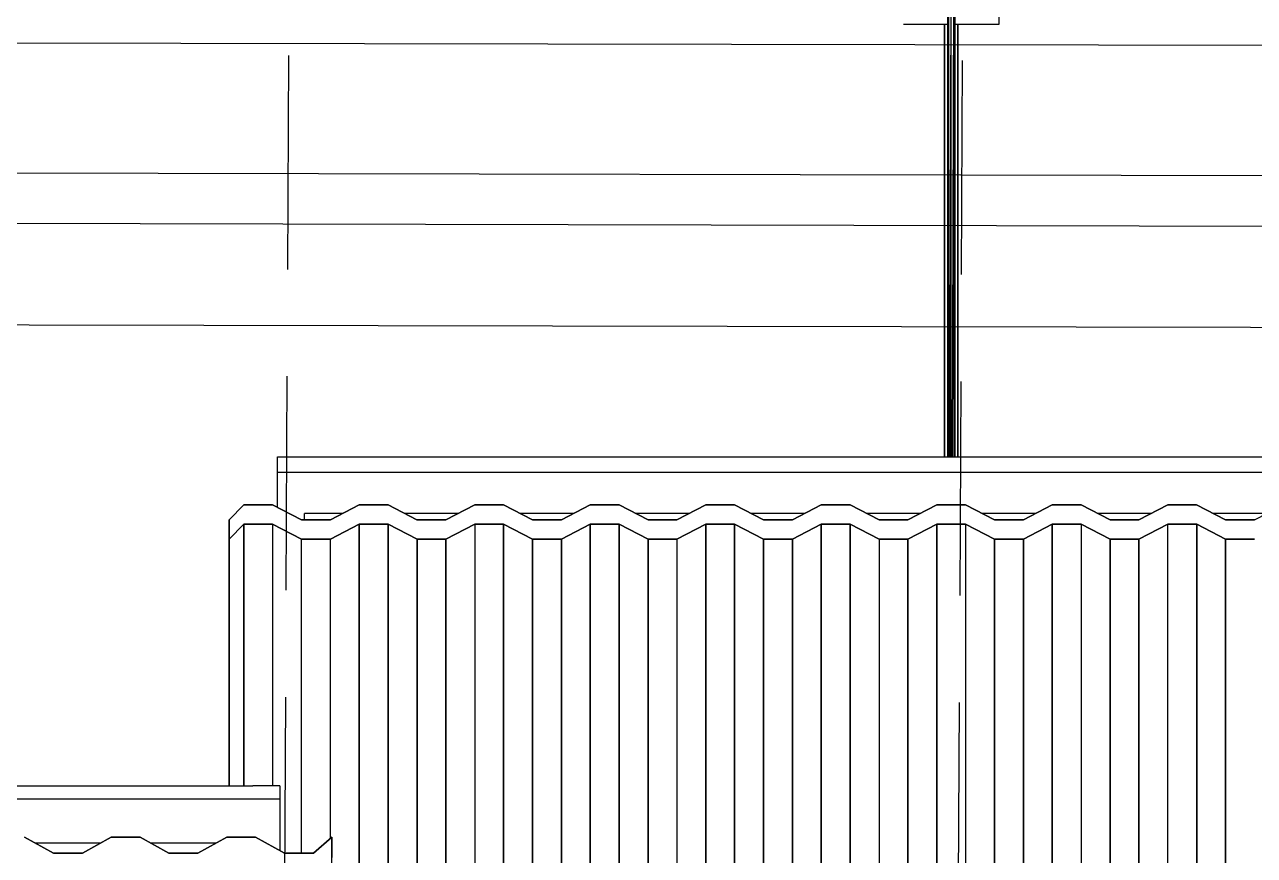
# Model space of a CAD drawing. Header units: millimetres. Extents: x -4997 to -4876, y -8737 to -8661.
# Drawn here: x -4914.906 to -4911.256, y -8696.584 to -8694.118 of the extents above; entities that cross this region are included whole.
import ezdxf

# ---------------------------------------------------------------- set-up
doc = ezdxf.new("R2010")
doc.units = ezdxf.units.MM
doc.header["$LTSCALE"] = 0.1
doc.linetypes.add('HIDDEN', pattern=[9.525, 6.35, -3.175])
for name, color, linetype in [('cobertura nova', 4, 'Continuous'), ('hachuras cobertura', 251, 'Continuous'), ('imagem', 7, 'Continuous'), ('layout cobertura', 251, 'Continuous'), ('visto', 9, 'Continuous')]:
    doc.layers.add(name, color=color, linetype=linetype)
picture_1 = doc.add_image_def('image1.jpg', size_in_pixel=(1920, 1080))

msp = doc.modelspace()

# ---------------------------------------------------------------- linework, layer by layer
at = {"layer": 'cobertura nova'}
for p, q in [((-4912.1669, -8693.8798), (-4912.1669, -8695.401)), ((-4912.146, -8695.401), (-4912.1444, -8693.8798)), ((-4912.1444, -8695.401), (-4912.1444, -8693.8798)), ((-4912.1636, -8693.9104), (-4912.1652, -8695.401)), ((-4912.1636, -8693.9104), (-4912.1636, -8695.401)), ((-4912.1595, -8695.401), (-4912.1557, -8693.9104)), ((-4912.1556, -8695.401), (-4912.1556, -8693.9104)), ((-4912.1516, -8695.401), (-4912.1477, -8693.9104)), ((-4912.1477, -8693.9104), (-4912.1477, -8695.401)), ((-4912.0143, -8694.0935), (-4912.0143, -8694.1182)), ((-4912.2553, -8694.1182), (-4912.2971, -8694.1182)), ((-4912.1755, -8694.1182), (-4912.2553, -8694.1182)), ((-4912.1669, -8694.1182), (-4912.1755, -8694.1182)), ((-4912.1755, -8695.401), (-4912.1755, -8694.1182)), ((-4912.1755, -8695.401), (-4912.1755, -8694.1182)), ((-4912.1755, -8694.1182), (-4912.1755, -8695.401)), ((-4912.1359, -8694.1182), (-4912.1444, -8694.1182)), ((-4912.1359, -8694.1182), (-4912.136, -8695.401)), ((-4912.136, -8695.401), (-4912.136, -8694.1182)), ((-4912.0562, -8694.1182), (-4912.1359, -8694.1182)), ((-4912.0143, -8694.1182), (-4912.0562, -8694.1182)), ((-4914.1557, -8695.4472), (-4914.1557, -8695.401)), ((-4914.1557, -8695.401), (-4914.0757, -8695.401)), ((-4914.0757, -8695.401), (-4910.2357, -8695.4011)), ((-4914.0757, -8695.4472), (-4914.1557, -8695.4472)), ((-4914.1557, -8695.5515), (-4914.1557, -8695.4472)), ((-4910.2357, -8695.4472), (-4914.0757, -8695.4472)), ((-4914.2558, -8695.544), (-4914.2993, -8695.5886)), ((-4914.2993, -8695.5886), (-4914.2558, -8695.544)), ((-4914.1701, -8695.544), (-4914.2558, -8695.544)), ((-4914.2558, -8695.544), (-4914.2558, -8695.544)), ((-4914.2558, -8695.544), (-4914.1701, -8695.544)), ((-4914.0844, -8695.5886), (-4914.1701, -8695.544)), ((-4914.1701, -8695.544), (-4914.1701, -8695.544)), ((-4914.1701, -8695.544), (-4914.0844, -8695.5886)), ((-4913.9624, -8695.5697), (-4914.0757, -8695.5697)), ((-4914.0757, -8695.5886), (-4914.0757, -8695.5697)), ((-4913.913, -8695.544), (-4913.9987, -8695.5886)), ((-4913.9987, -8695.5886), (-4913.913, -8695.544)), ((-4913.913, -8695.544), (-4913.913, -8695.544)), ((-4913.913, -8695.544), (-4913.8273, -8695.544)), ((-4913.8273, -8695.544), (-4913.913, -8695.544)), ((-4913.913, -8695.544), (-4913.913, -8695.544)), ((-4913.8273, -8695.544), (-4913.7416, -8695.5886)), ((-4913.8273, -8695.544), (-4913.8273, -8695.544)), ((-4913.7416, -8695.5886), (-4913.8273, -8695.544)), ((-4913.8273, -8695.544), (-4913.8273, -8695.544)), ((-4913.6196, -8695.5697), (-4913.7778, -8695.5697)), ((-4913.5701, -8695.544), (-4913.6558, -8695.5886)), ((-4913.6558, -8695.5886), (-4913.5701, -8695.544)), ((-4913.5701, -8695.544), (-4913.5701, -8695.544)), ((-4913.4844, -8695.544), (-4913.5701, -8695.544)), ((-4913.5701, -8695.544), (-4913.4844, -8695.544)), ((-4913.4844, -8695.544), (-4913.4844, -8695.544)), ((-4913.4844, -8695.544), (-4913.3987, -8695.5886)), ((-4913.3987, -8695.5886), (-4913.4844, -8695.544)), ((-4913.4844, -8695.544), (-4913.4844, -8695.544)), ((-4913.2767, -8695.5697), (-4913.435, -8695.5697)), ((-4913.313, -8695.5886), (-4913.2273, -8695.544)), ((-4913.2273, -8695.544), (-4913.313, -8695.5886)), ((-4913.2273, -8695.544), (-4913.1416, -8695.544)), ((-4913.2273, -8695.544), (-4913.2273, -8695.544)), ((-4913.1416, -8695.544), (-4913.2273, -8695.544)), ((-4913.2273, -8695.544), (-4913.2273, -8695.544)), ((-4913.1416, -8695.544), (-4913.0558, -8695.5886)), ((-4913.1416, -8695.544), (-4913.1416, -8695.544)), ((-4913.0558, -8695.5886), (-4913.1416, -8695.544)), ((-4913.1416, -8695.544), (-4913.1416, -8695.544)), ((-4912.9339, -8695.5697), (-4913.0921, -8695.5697)), ((-4912.9701, -8695.5886), (-4912.8844, -8695.544)), ((-4912.8844, -8695.544), (-4912.9701, -8695.5886)), ((-4912.8844, -8695.544), (-4912.7987, -8695.544)), ((-4912.8844, -8695.544), (-4912.8844, -8695.544)), ((-4912.7987, -8695.544), (-4912.8844, -8695.544)), ((-4912.8844, -8695.544), (-4912.8844, -8695.544)), ((-4912.7987, -8695.544), (-4912.713, -8695.5886)), ((-4912.7987, -8695.544), (-4912.7987, -8695.544)), ((-4912.713, -8695.5886), (-4912.7987, -8695.544)), ((-4912.7987, -8695.544), (-4912.7987, -8695.544)), ((-4912.591, -8695.5697), (-4912.7492, -8695.5697)), ((-4912.6273, -8695.5886), (-4912.5416, -8695.544)), ((-4912.5416, -8695.544), (-4912.6273, -8695.5886)), ((-4912.5416, -8695.544), (-4912.4558, -8695.544)), ((-4912.5416, -8695.544), (-4912.5416, -8695.544)), ((-4912.4558, -8695.544), (-4912.5416, -8695.544)), ((-4912.5416, -8695.544), (-4912.5416, -8695.544)), ((-4912.4558, -8695.544), (-4912.3701, -8695.5886)), ((-4912.4558, -8695.544), (-4912.4558, -8695.544)), ((-4912.3701, -8695.5886), (-4912.4558, -8695.544)), ((-4912.4558, -8695.544), (-4912.4558, -8695.544)), ((-4912.2482, -8695.5697), (-4912.4064, -8695.5697)), ((-4912.2844, -8695.5886), (-4912.1987, -8695.544)), ((-4912.1987, -8695.544), (-4912.2844, -8695.5886)), ((-4912.1987, -8695.544), (-4912.113, -8695.544)), ((-4912.1987, -8695.544), (-4912.1987, -8695.544)), ((-4912.113, -8695.544), (-4912.1987, -8695.544)), ((-4912.1987, -8695.544), (-4912.1987, -8695.544)), ((-4912.113, -8695.544), (-4912.0273, -8695.5886)), ((-4912.113, -8695.544), (-4912.113, -8695.544)), ((-4912.0273, -8695.5886), (-4912.113, -8695.544)), ((-4912.113, -8695.544), (-4912.113, -8695.544)), ((-4911.9053, -8695.5697), (-4912.0635, -8695.5697)), ((-4911.8558, -8695.544), (-4911.9416, -8695.5886)), ((-4911.9416, -8695.5886), (-4911.8558, -8695.544)), ((-4911.8558, -8695.544), (-4911.8558, -8695.544)), ((-4911.7701, -8695.544), (-4911.8558, -8695.544)), ((-4911.8558, -8695.544), (-4911.7701, -8695.544)), ((-4911.7701, -8695.544), (-4911.7701, -8695.544)), ((-4911.6844, -8695.5886), (-4911.7701, -8695.544)), ((-4911.7701, -8695.544), (-4911.7701, -8695.544)), ((-4911.7701, -8695.544), (-4911.6844, -8695.5886)), ((-4911.5624, -8695.5697), (-4911.7207, -8695.5697)), ((-4911.513, -8695.544), (-4911.5987, -8695.5886)), ((-4911.5987, -8695.5886), (-4911.513, -8695.544)), ((-4911.513, -8695.544), (-4911.513, -8695.544)), ((-4911.4273, -8695.544), (-4911.513, -8695.544)), ((-4911.513, -8695.544), (-4911.4273, -8695.544)), ((-4911.4273, -8695.544), (-4911.4273, -8695.544)), ((-4911.3416, -8695.5886), (-4911.4273, -8695.544)), ((-4911.4273, -8695.544), (-4911.4273, -8695.544)), ((-4911.4273, -8695.544), (-4911.3416, -8695.5886)), ((-4911.2196, -8695.5697), (-4911.3778, -8695.5697)), ((-4911.2558, -8695.5886), (-4911.1701, -8695.544)), ((-4914.2993, -8695.5886), (-4914.2993, -8696.3777)), ((-4914.2993, -8695.5886), (-4914.2992, -8695.6457)), ((-4914.2992, -8695.6458), (-4914.2993, -8695.5886)), ((-4914.2992, -8695.6457), (-4914.2557, -8695.6011)), ((-4914.2557, -8695.6012), (-4914.2992, -8695.6458)), ((-4914.2557, -8695.6012), (-4914.2557, -8695.6011)), ((-4914.2557, -8695.6011), (-4914.17, -8695.6011)), ((-4914.2557, -8696.3777), (-4914.2557, -8695.6012)), ((-4914.2557, -8695.6012), (-4914.2557, -8696.3777)), ((-4914.17, -8695.6012), (-4914.2557, -8695.6012)), ((-4914.17, -8695.6011), (-4914.0843, -8695.6457)), ((-4914.0843, -8695.6458), (-4914.17, -8695.6012)), ((-4913.9987, -8695.5886), (-4914.0844, -8695.5886)), ((-4914.0844, -8695.5886), (-4914.0844, -8695.5886)), ((-4914.0844, -8695.5886), (-4913.9987, -8695.5886)), ((-4913.9987, -8695.5886), (-4913.9987, -8695.5886)), ((-4913.9986, -8695.6457), (-4913.9129, -8695.6012)), ((-4913.9129, -8695.6012), (-4913.9986, -8695.6458)), ((-4913.9129, -8695.6012), (-4913.8272, -8695.6012)), ((-4913.8272, -8695.6012), (-4913.9129, -8695.6012)), ((-4913.8272, -8695.6012), (-4913.7414, -8695.6457)), ((-4913.7414, -8695.6458), (-4913.8272, -8695.6012)), ((-4913.7416, -8695.5886), (-4913.6558, -8695.5886)), ((-4913.7416, -8695.5886), (-4913.7416, -8695.5886)), ((-4913.6558, -8695.5886), (-4913.7416, -8695.5886)), ((-4913.7416, -8695.5886), (-4913.7416, -8695.5886)), ((-4913.6558, -8695.5886), (-4913.6558, -8695.5886)), ((-4913.6558, -8695.5886), (-4913.6558, -8695.5886)), ((-4913.6557, -8695.6457), (-4913.57, -8695.6012)), ((-4913.57, -8695.6012), (-4913.6557, -8695.6458)), ((-4913.57, -8695.6012), (-4913.4843, -8695.6012)), ((-4913.4843, -8695.6012), (-4913.57, -8695.6012)), ((-4913.3986, -8695.6458), (-4913.4843, -8695.6012)), ((-4913.4843, -8695.6012), (-4913.3986, -8695.6457)), ((-4913.3987, -8695.5886), (-4913.313, -8695.5886)), ((-4913.3987, -8695.5886), (-4913.3987, -8695.5886)), ((-4913.313, -8695.5886), (-4913.3987, -8695.5886)), ((-4913.3987, -8695.5886), (-4913.3987, -8695.5886)), ((-4913.313, -8695.5886), (-4913.313, -8695.5886)), ((-4913.313, -8695.5886), (-4913.313, -8695.5886)), ((-4913.2272, -8695.6012), (-4913.3129, -8695.6458)), ((-4913.3129, -8695.6457), (-4913.2272, -8695.6012)), ((-4913.1414, -8695.6012), (-4913.2272, -8695.6012)), ((-4913.2272, -8695.6012), (-4913.1414, -8695.6012)), ((-4913.0557, -8695.6458), (-4913.1414, -8695.6012)), ((-4913.1414, -8695.6012), (-4913.0557, -8695.6457)), ((-4913.0558, -8695.5886), (-4912.9701, -8695.5886)), ((-4913.0558, -8695.5886), (-4913.0558, -8695.5886)), ((-4912.9701, -8695.5886), (-4913.0558, -8695.5886)), ((-4913.0558, -8695.5886), (-4913.0558, -8695.5886)), ((-4912.9701, -8695.5886), (-4912.9701, -8695.5886)), ((-4912.9701, -8695.5886), (-4912.9701, -8695.5886)), ((-4912.97, -8695.6457), (-4912.8843, -8695.6012)), ((-4912.8843, -8695.6012), (-4912.97, -8695.6458)), ((-4912.7986, -8695.6012), (-4912.8843, -8695.6012)), ((-4912.8843, -8695.6012), (-4912.7986, -8695.6012)), ((-4912.7129, -8695.6458), (-4912.7986, -8695.6012)), ((-4912.7986, -8695.6012), (-4912.7129, -8695.6458)), ((-4912.713, -8695.5886), (-4912.6273, -8695.5886)), ((-4912.713, -8695.5886), (-4912.713, -8695.5886)), ((-4912.6273, -8695.5886), (-4912.713, -8695.5886)), ((-4912.713, -8695.5886), (-4912.713, -8695.5886)), ((-4912.6273, -8695.5886), (-4912.6273, -8695.5886)), ((-4912.6273, -8695.5886), (-4912.6273, -8695.5886)), ((-4912.5414, -8695.6012), (-4912.6272, -8695.6458)), ((-4912.6272, -8695.6458), (-4912.5414, -8695.6012)), ((-4912.4557, -8695.6012), (-4912.5414, -8695.6012)), ((-4912.5414, -8695.6012), (-4912.4557, -8695.6012)), ((-4912.4557, -8695.6012), (-4912.37, -8695.6458)), ((-4912.37, -8695.6458), (-4912.4557, -8695.6012)), ((-4912.3701, -8695.5886), (-4912.2844, -8695.5886)), ((-4912.3701, -8695.5886), (-4912.3701, -8695.5886)), ((-4912.2844, -8695.5886), (-4912.3701, -8695.5886)), ((-4912.3701, -8695.5886), (-4912.3701, -8695.5886)), ((-4912.2844, -8695.5886), (-4912.2844, -8695.5886)), ((-4912.2844, -8695.5886), (-4912.2844, -8695.5886)), ((-4912.1986, -8695.6012), (-4912.2843, -8695.6458)), ((-4912.2843, -8695.6458), (-4912.1986, -8695.6012)), ((-4912.1986, -8695.6012), (-4912.1129, -8695.6012)), ((-4912.1129, -8695.6012), (-4912.1986, -8695.6012)), ((-4912.1129, -8695.6012), (-4912.0272, -8695.6458)), ((-4912.0272, -8695.6458), (-4912.1129, -8695.6012)), ((-4912.0273, -8695.5886), (-4911.9416, -8695.5886)), ((-4912.0273, -8695.5886), (-4912.0273, -8695.5886)), ((-4911.9416, -8695.5886), (-4912.0273, -8695.5886)), ((-4912.0273, -8695.5886), (-4912.0273, -8695.5886)), ((-4911.9416, -8695.5886), (-4911.9416, -8695.5886)), ((-4911.9416, -8695.5886), (-4911.9416, -8695.5886)), ((-4911.8557, -8695.6012), (-4911.9414, -8695.6458)), ((-4911.9414, -8695.6458), (-4911.8557, -8695.6012)), ((-4911.8557, -8695.6012), (-4911.77, -8695.6012)), ((-4911.77, -8695.6012), (-4911.8557, -8695.6012)), ((-4911.77, -8695.6012), (-4911.6843, -8695.6458)), ((-4911.6843, -8695.6458), (-4911.77, -8695.6012)), ((-4911.6844, -8695.5886), (-4911.6844, -8695.5886)), ((-4911.5987, -8695.5886), (-4911.6844, -8695.5886)), ((-4911.6844, -8695.5886), (-4911.5987, -8695.5886)), ((-4911.5987, -8695.5886), (-4911.5987, -8695.5886)), ((-4911.5987, -8695.5886), (-4911.5987, -8695.5886)), ((-4911.5986, -8695.6458), (-4911.5129, -8695.6012)), ((-4911.5129, -8695.6012), (-4911.5986, -8695.6458)), ((-4911.5129, -8695.6012), (-4911.4272, -8695.6012)), ((-4911.4272, -8695.6012), (-4911.5129, -8695.6012)), ((-4911.3414, -8695.6458), (-4911.4272, -8695.6012)), ((-4911.4272, -8695.6012), (-4911.3414, -8695.6458)), ((-4911.3416, -8695.5886), (-4911.3416, -8695.5886)), ((-4911.2558, -8695.5886), (-4911.3416, -8695.5886)), ((-4911.3416, -8695.5886), (-4911.2558, -8695.5886)), ((-4911.2558, -8695.5886), (-4911.2558, -8695.5886)), ((-4914.2992, -8695.6457), (-4914.2992, -8695.6458)), ((-4914.2992, -8695.6458), (-4914.2992, -8696.3777)), ((-4914.2992, -8696.3777), (-4914.2992, -8695.6458)), ((-4914.0843, -8695.6457), (-4913.9986, -8695.6457)), ((-4913.9986, -8695.6458), (-4914.0843, -8695.6458)), ((-4913.7414, -8695.6457), (-4913.6557, -8695.6457)), ((-4913.6557, -8695.6458), (-4913.7414, -8695.6458)), ((-4913.3986, -8695.6457), (-4913.3129, -8695.6457)), ((-4913.3129, -8695.6458), (-4913.3986, -8695.6458)), ((-4913.0557, -8695.6457), (-4912.97, -8695.6457)), ((-4912.97, -8695.6458), (-4913.0557, -8695.6458)), ((-4912.6272, -8695.6458), (-4912.7129, -8695.6458)), ((-4912.7129, -8695.6458), (-4912.6272, -8695.6458)), ((-4912.37, -8695.6458), (-4912.2843, -8695.6458)), ((-4912.2843, -8695.6458), (-4912.37, -8695.6458)), ((-4911.9414, -8695.6458), (-4912.0272, -8695.6458)), ((-4912.0272, -8695.6458), (-4911.9414, -8695.6458)), ((-4911.5986, -8695.6458), (-4911.6843, -8695.6458)), ((-4911.6843, -8695.6458), (-4911.5986, -8695.6458)), ((-4911.3414, -8695.6458), (-4911.2557, -8695.6458)), ((-4911.2557, -8695.6458), (-4911.3414, -8695.6458)), ((-4918.0691, -8696.3777), (-4914.2291, -8696.3777)), ((-4914.1491, -8696.3777), (-4914.2291, -8696.3777)), ((-4914.1491, -8696.3777), (-4914.1491, -8696.4172)), ((-4914.2291, -8696.4172), (-4918.0691, -8696.4171)), ((-4914.1491, -8696.4172), (-4914.2291, -8696.4172)), ((-4914.1491, -8696.4172), (-4914.1491, -8696.5696)), ((-4914.9063, -8696.53), (-4914.8205, -8696.5775)), ((-4914.8205, -8696.5775), (-4914.9063, -8696.53)), ((-4914.9063, -8696.53), (-4914.9063, -8696.53)), ((-4914.681, -8696.5477), (-4914.8744, -8696.5477)), ((-4914.7348, -8696.5775), (-4914.6491, -8696.53)), ((-4914.6491, -8696.53), (-4914.7348, -8696.5775)), ((-4914.6491, -8696.53), (-4914.5634, -8696.53)), ((-4914.6491, -8696.53), (-4914.6491, -8696.53)), ((-4914.5634, -8696.53), (-4914.6491, -8696.53)), ((-4914.6491, -8696.53), (-4914.6491, -8696.53)), ((-4914.5634, -8696.53), (-4914.4777, -8696.5775)), ((-4914.4777, -8696.5775), (-4914.5634, -8696.53)), ((-4914.5634, -8696.53), (-4914.5634, -8696.53)), ((-4914.5634, -8696.53), (-4914.5634, -8696.53)), ((-4914.3382, -8696.5477), (-4914.5315, -8696.5477)), ((-4914.392, -8696.5775), (-4914.3063, -8696.53)), ((-4914.3063, -8696.53), (-4914.392, -8696.5775)), ((-4914.3063, -8696.53), (-4914.2205, -8696.53)), ((-4914.3063, -8696.53), (-4914.3063, -8696.53)), ((-4914.2205, -8696.53), (-4914.3063, -8696.53)), ((-4914.2205, -8696.53), (-4914.1348, -8696.5775)), ((-4914.2205, -8696.53), (-4914.2205, -8696.53)), ((-4914.1348, -8696.5775), (-4914.2205, -8696.53)), ((-4913.9938, -8696.53), (-4914.0491, -8696.5775)), ((-4914.0491, -8696.5775), (-4913.9938, -8696.53)), ((-4913.9938, -8696.53), (-4913.9939, -8696.5909)), ((-4913.9938, -8700.5118), (-4913.9938, -8696.53)), ((-4914.8205, -8696.5775), (-4914.7348, -8696.5775)), ((-4914.8205, -8696.5775), (-4914.8205, -8696.5775)), ((-4914.7348, -8696.5775), (-4914.8205, -8696.5775)), ((-4914.7348, -8696.5775), (-4914.7348, -8696.5775)), ((-4914.7348, -8696.5775), (-4914.7348, -8696.5775)), ((-4914.4777, -8696.5775), (-4914.392, -8696.5775)), ((-4914.4777, -8696.5775), (-4914.4777, -8696.5775)), ((-4914.392, -8696.5775), (-4914.4777, -8696.5775)), ((-4914.392, -8696.5775), (-4914.392, -8696.5775)), ((-4914.392, -8696.5775), (-4914.392, -8696.5775)), ((-4914.1348, -8696.5775), (-4914.0491, -8696.5775)), ((-4914.1348, -8696.5775), (-4914.1348, -8696.5775)), ((-4914.0491, -8696.5775), (-4914.1348, -8696.5775)), ((-4914.0491, -8696.5775), (-4914.0491, -8696.5775))]:
    msp.add_line(p, q, dxfattribs=at)
at = {"layer": 'hachuras cobertura'}
for p, q in [((-4914.17, -8695.6011), (-4914.17, -8696.3777)), ((-4913.9129, -8695.6012), (-4913.9129, -8700.2616)), ((-4913.9129, -8700.2616), (-4913.9129, -8695.6012)), ((-4913.8272, -8700.2616), (-4913.8272, -8695.6012)), ((-4913.8272, -8695.6012), (-4913.8272, -8700.2616)), ((-4913.57, -8695.6012), (-4913.5701, -8700.2616)), ((-4913.4843, -8695.6012), (-4913.4843, -8700.2616)), ((-4913.4843, -8700.2616), (-4913.4843, -8695.6012)), ((-4913.2272, -8695.6012), (-4913.2272, -8700.2616)), ((-4913.2272, -8700.2616), (-4913.2272, -8695.6012)), ((-4913.1414, -8695.6012), (-4913.1415, -8700.2616)), ((-4913.1415, -8700.2616), (-4913.1414, -8695.6012)), ((-4912.8843, -8695.6012), (-4912.8843, -8697.1829)), ((-4912.8843, -8697.1829), (-4912.8843, -8695.6012)), ((-4912.7986, -8695.6012), (-4912.7986, -8697.7515)), ((-4912.7986, -8697.7515), (-4912.7986, -8695.6012)), ((-4912.5414, -8695.6012), (-4912.5415, -8699.1264)), ((-4912.5415, -8699.1264), (-4912.5414, -8695.6012)), ((-4912.4558, -8699.5847), (-4912.4557, -8695.6012)), ((-4912.4557, -8695.6012), (-4912.4558, -8699.5847)), ((-4912.1986, -8700.2616), (-4912.1986, -8695.6012)), ((-4912.1986, -8695.6012), (-4912.1986, -8700.2616)), ((-4912.1129, -8695.6012), (-4912.1129, -8700.2616)), ((-4911.8558, -8699.7076), (-4911.8557, -8695.6012)), ((-4911.8557, -8695.6012), (-4911.8558, -8699.7076)), ((-4911.77, -8695.6012), (-4911.77, -8699.2494)), ((-4911.5129, -8697.8745), (-4911.5129, -8695.6012)), ((-4911.4272, -8695.6012), (-4911.4272, -8697.1829)), ((-4911.4272, -8697.1829), (-4911.4272, -8695.6012)), ((-4914.0843, -8696.5775), (-4914.0843, -8695.6457)), ((-4913.9986, -8696.5341), (-4913.9986, -8695.6457)), ((-4913.7414, -8695.6457), (-4913.7415, -8700.3062)), ((-4913.7415, -8700.3062), (-4913.7414, -8695.6457)), ((-4913.6558, -8700.3062), (-4913.6557, -8695.6457)), ((-4913.6557, -8695.6457), (-4913.6558, -8700.3062)), ((-4913.3986, -8695.6457), (-4913.3986, -8700.3062)), ((-4913.3986, -8700.3062), (-4913.3986, -8695.6457)), ((-4913.3129, -8695.6457), (-4913.3129, -8700.3062)), ((-4913.3129, -8700.3062), (-4913.3129, -8695.6457)), ((-4913.0558, -8700.3062), (-4913.0557, -8695.6457)), ((-4913.0557, -8695.6457), (-4913.0558, -8700.3062)), ((-4912.97, -8695.6457), (-4912.97, -8700.3062)), ((-4912.7129, -8695.6458), (-4912.7129, -8698.2098)), ((-4912.7129, -8698.2098), (-4912.7129, -8695.6458)), ((-4912.6272, -8695.6458), (-4912.6272, -8698.6681)), ((-4912.6272, -8698.6681), (-4912.6272, -8695.6458)), ((-4912.37, -8695.6458), (-4912.37, -8700.043)), ((-4912.2843, -8695.6458), (-4912.2843, -8700.3062)), ((-4912.2843, -8700.3062), (-4912.2843, -8695.6458)), ((-4912.0272, -8695.6458), (-4912.0272, -8700.3062)), ((-4912.0272, -8700.3062), (-4912.0272, -8695.6458)), ((-4911.9414, -8695.6458), (-4911.9415, -8700.1659)), ((-4911.9415, -8700.1659), (-4911.9414, -8695.6458)), ((-4911.6843, -8695.6458), (-4911.6843, -8698.7911)), ((-4911.6843, -8698.7911), (-4911.6843, -8695.6458)), ((-4911.5986, -8698.3328), (-4911.5986, -8695.6458)), ((-4911.5986, -8695.6458), (-4911.5986, -8698.3328)), ((-4911.3415, -8700.3062), (-4911.3414, -8695.6458)), ((-4911.3414, -8695.6458), (-4911.3415, -8700.3062))]:
    msp.add_line(p, q, dxfattribs=at)
at = {"layer": 'layout cobertura', "linetype": 'HIDDEN'}
for p, q in [((-4912.3314, -8736.7694), (-4912.0051, -8670.5092)), ((-4914.1954, -8709.132), (-4914.1166, -8693.1322))]:
    msp.add_line(p, q, dxfattribs=at)
at = {"layer": 'visto'}
for p, q in [((-4906.0187, -8694.1901), (-4918.0004, -8694.1671)), ((-4906.02, -8694.578), (-4918.0004, -8694.5525)), ((-4906.0204, -8694.728), (-4918.0004, -8694.7025))]:
    msp.add_line(p, q, dxfattribs=at).dxf.unprotected_set("ltscale", 0)
msp.add_lwpolyline([(-4906.0214, -8695.025), (-4911.2672, -8695.0168), (-4918.0004, -8695.0039)], dxfattribs=at)

# ---------------------------------------------------------------- pictures from other files: only their frames are drawn
at = {"layer": 'imagem'}
image = msp.add_image(picture_1, insert=(-4995.0367, -8736.0525), size_in_units=(116.4021, 65.4762), dxfattribs=at)
image.dxf.flags = 7

doc.saveas('drawing.dxf')
